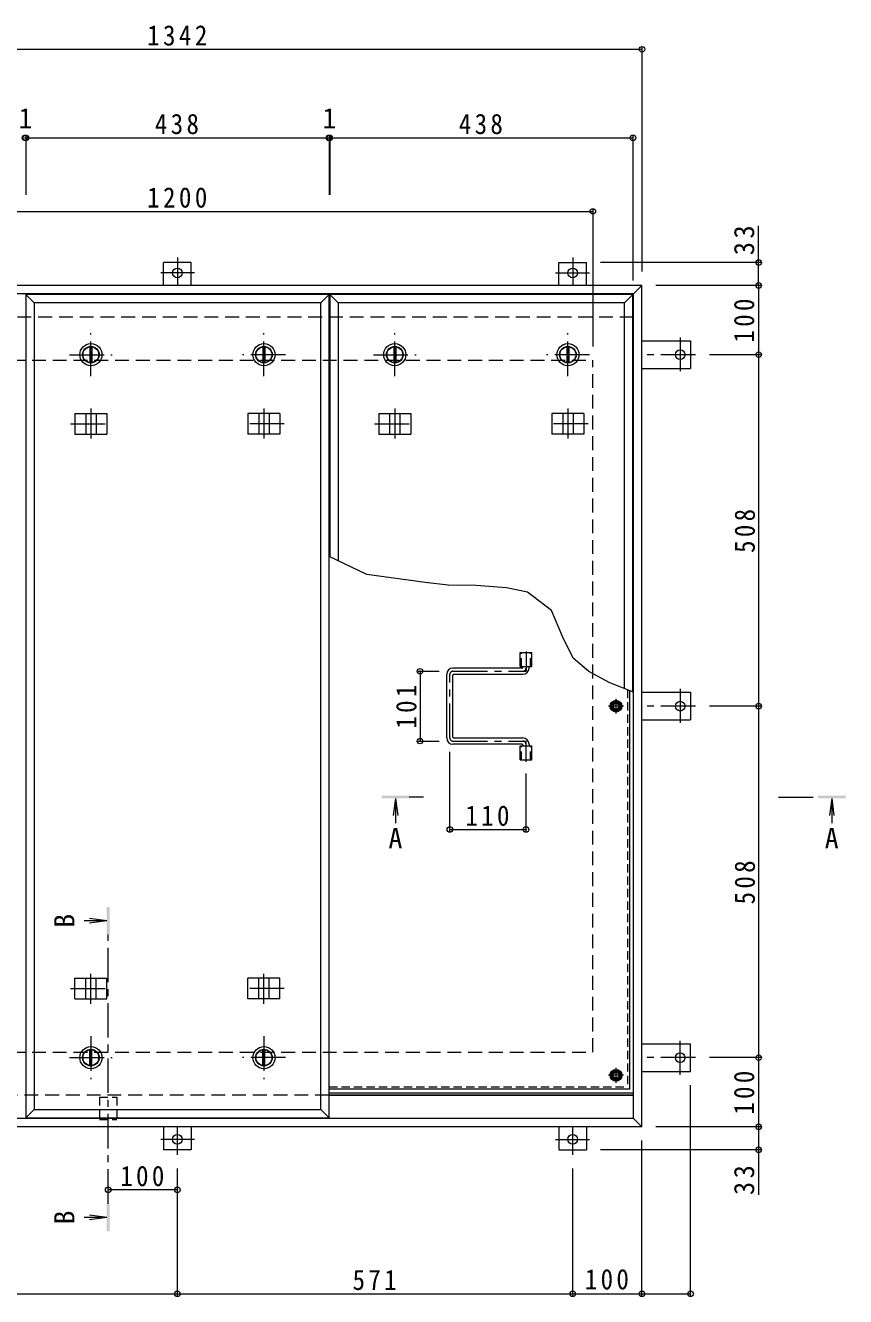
# Model space of a CAD drawing. Units: millimetres at full size, sheet at 1:10. Extents: x -2620 to 2750, y -1962 to 1705.
# Drawn here: x -1715 to -530, y -150 to 1687 of the extents above; entities that cross this region are included whole.
import ezdxf
from ezdxf.enums import TextEntityAlignment as Align

# ---------------------------------------------------------------- set-up
doc = ezdxf.new("R2010")
doc.units = ezdxf.units.MM
doc.header["$LTSCALE"] = 10
doc.header["$PDMODE"] = 32
doc.header["$PDSIZE"] = 8
for name, pattern in [('CHAIN1', [8, 5, -1, 1, -1]), ('DASHED1', [1.8, 1.2, -0.6]), ('DASHED2', [3, 2, -1])]:
    doc.linetypes.add(name, pattern=pattern)
for name, color, linetype, lineweight in [('0-1_躯体', 2, 'DASHED2', 9), ('0-2_仕上', 3, 'Continuous', 9), ('0-3_建具', 4, 'Continuous', 9), ('0-5_寸法', 4, 'Continuous', 9), ('0-6_ハッチ', 6, 'Continuous', 9), ('0-7', 5, 'Continuous', 5), ('0-A', 3, 'CHAIN1', 9), ('0-B', 2, 'Continuous', 9), ('0-C', 2, 'Continuous', 9), ('0-E', 3, 'Continuous', 9), ('0-F', 7, 'Continuous', 9)]:
    doc.layers.add(name, color=color, linetype=linetype, lineweight=lineweight)
doc.styles.add('ＭＳ ゴシック', font='')
doc.styles.get('ＭＳ ゴシック').set_extended_font_data('MS Gothic')

msp = doc.modelspace()

# ---------------------------------------------------------------- linework, layer by layer
at = {"layer": '0-1_躯体'}
for p, q in [((-836.56, 1265.62), (-2154.56, 1265.62)), ((-2095.56, 1203.62), (-895.56, 1203.62)), ((-895.56, 203.62), (-895.56, 1203.62)), ((-2095.56, 203.62), (-895.56, 203.62)), ((-1276.56, 141.62), (-2154.56, 141.62))]:
    msp.add_line(p, q, dxfattribs=at)
at = {"layer": '0-1_躯体', "linetype": 'Continuous'}
msp.add_line((-836.56, 141.62), (-1276.56, 141.62), dxfattribs=at)
at = {"layer": '0-2_仕上'}
for p, q in [((-1702.56, 1286.62), (-1714.56, 1298.62)), ((-1276.56, 1298.62), (-1714.56, 1298.62)), ((-1714.56, 1298.62), (-1714.56, 108.62)), ((-1288.56, 1286.62), (-1702.56, 1286.62)), ((-1702.56, 1286.62), (-1702.56, 120.62)), ((-1276.56, 1298.62), (-1288.56, 1286.62)), ((-1288.56, 120.62), (-1288.56, 1286.62)), ((-1276.56, 108.62), (-1276.56, 1298.62)), ((-1263.56, 1286.62), (-1275.56, 1298.62)), ((-837.56, 1298.62), (-1275.56, 1298.62)), ((-1275.56, 1298.62), (-1275.56, 919.49)), ((-849.56, 1286.62), (-1263.56, 1286.62)), ((-1263.56, 1286.62), (-1263.56, 913.78)), ((-837.56, 1298.62), (-849.56, 1286.62)), ((-849.56, 729.04), (-849.56, 1286.62)), ((-837.56, 724.39), (-837.56, 1298.62)), ((-1000.71, 761.12), (-1000.71, 781.12)), ((-1000.71, 781.12), (-983.41, 781.12)), ((-983.41, 761.12), (-983.41, 781.12)), ((-1000.71, 761.12), (-983.41, 761.12)), ((-1000.71, 626.12), (-1000.71, 646.12)), ((-1000.71, 646.12), (-983.41, 646.12)), ((-983.41, 626.12), (-983.41, 646.12)), ((-1000.71, 626.12), (-983.41, 626.12)), ((-1702.56, 120.62), (-1714.56, 108.62)), ((-1702.56, 120.62), (-1288.56, 120.62))]:
    msp.add_line(p, q, dxfattribs=at)
at = {"layer": '0-2_仕上', "linetype": 'DASHED1'}
for p, q in [((-998.41, 761.12), (-998.41, 781.12)), ((-985.71, 761.12), (-985.71, 781.12)), ((-998.41, 626.12), (-998.41, 646.12)), ((-985.71, 626.12), (-985.71, 646.12))]:
    msp.add_line(p, q, dxfattribs=at)
at = {"layer": '0-2_仕上'}
msp.add_lwpolyline([(-1714.56, 108.62), (-1276.56, 108.62), (-1288.56, 120.62)], dxfattribs=at)
at = {"layer": '0-3_建具', "color": 2}
for p, q in [((-824.56, 1311.62), (-2166.56, 1311.62)), ((-824.56, 1311.62), (-836.56, 1299.62)), ((-824.56, 95.62), (-824.56, 1311.62)), ((-836.56, 1299.62), (-2154.56, 1299.62)), ((-836.56, 107.62), (-836.56, 1299.62)), ((-836.56, 141.62), (-1276.56, 141.62)), ((-824.56, 95.62), (-2166.56, 95.62)), ((-836.56, 107.62), (-2154.56, 107.62)), ((-824.56, 95.62), (-836.56, 107.62))]:
    msp.add_line(p, q, dxfattribs=at)
at = {"layer": '0-3_建具'}
for p, q in [((-1643.65, 1126.62), (-1643.65, 1096.62)), ((-1643.65, 1126.62), (-1597.47, 1126.62)), ((-1628.06, 1126.62), (-1628.06, 1096.62)), ((-1613.06, 1126.62), (-1613.06, 1096.62)), ((-1597.47, 1126.62), (-1597.47, 1096.62)), ((-1347.47, 1126.62), (-1393.65, 1126.62)), ((-1393.65, 1126.62), (-1393.65, 1096.62)), ((-1378.06, 1126.62), (-1378.06, 1096.62)), ((-1363.06, 1126.62), (-1363.06, 1096.62)), ((-1347.47, 1126.62), (-1347.47, 1096.62)), ((-1204.65, 1126.62), (-1204.65, 1096.62)), ((-1204.65, 1126.62), (-1158.47, 1126.62)), ((-1189.06, 1126.62), (-1189.06, 1096.62)), ((-1174.06, 1126.62), (-1174.06, 1096.62)), ((-1158.47, 1126.62), (-1158.47, 1096.62)), ((-908.47, 1126.62), (-954.65, 1126.62)), ((-954.65, 1126.62), (-954.65, 1096.62)), ((-939.06, 1126.62), (-939.06, 1096.62)), ((-924.06, 1126.62), (-924.06, 1096.62)), ((-908.47, 1126.62), (-908.47, 1096.62)), ((-1643.65, 1096.62), (-1597.47, 1096.62)), ((-1347.47, 1096.62), (-1393.65, 1096.62)), ((-1204.65, 1096.62), (-1158.47, 1096.62)), ((-908.47, 1096.62), (-954.65, 1096.62)), ((-1643.65, 280.62), (-1643.65, 310.62)), ((-1643.65, 310.62), (-1597.47, 310.62)), ((-1628.06, 280.62), (-1628.06, 310.62)), ((-1613.06, 280.62), (-1613.06, 310.62)), ((-1597.47, 280.62), (-1597.47, 310.62)), ((-1347.47, 310.62), (-1393.65, 310.62)), ((-1393.65, 280.62), (-1393.65, 310.62)), ((-1378.06, 280.62), (-1378.06, 310.62)), ((-1363.06, 280.62), (-1363.06, 310.62)), ((-1347.47, 280.62), (-1347.47, 310.62)), ((-1643.65, 280.62), (-1597.47, 280.62)), ((-1347.47, 280.62), (-1393.65, 280.62))]:
    msp.add_line(p, q, dxfattribs=at)
at = {"layer": '0-3_建具', "linetype": 'CHAIN1'}
for p, q in [((-1620.56, 1133.74), (-1620.56, 1090.5)), ((-1370.56, 1133.74), (-1370.56, 1090.5)), ((-1181.56, 1133.74), (-1181.56, 1090.5)), ((-931.56, 1133.74), (-931.56, 1090.5)), ((-1649.97, 1111.62), (-1591.15, 1111.62)), ((-1341.15, 1111.62), (-1399.97, 1111.62)), ((-1210.97, 1111.62), (-1152.15, 1111.62)), ((-902.15, 1111.62), (-960.97, 1111.62)), ((-1620.56, 273.5), (-1620.56, 316.74)), ((-1370.56, 273.5), (-1370.56, 316.74)), ((-1649.97, 295.62), (-1591.15, 295.62)), ((-1341.15, 295.62), (-1399.97, 295.62))]:
    msp.add_line(p, q, dxfattribs=at)
at = {"layer": '0-5_寸法', "color": 7}
for p, q in [((-656.04, 1344.82), (-656.04, 1397.98)), ((-1221.93, 893.97), (-1276.56, 919.96)), ((-656.04, 62.42), (-656.04, -2.87))]:
    msp.add_line(p, q, dxfattribs=at)
at = {"layer": '0-5_寸法'}
for p, q in [((-1180.64, 570.16), (-1183.9, 545.38)), ((-1180.64, 570.16), (-1180.64, 534.56)), ((-1180.64, 570.16), (-1177.38, 545.38)), ((-550.5, 570.16), (-553.76, 545.38)), ((-550.5, 570.16), (-547.24, 545.38)), ((-550.5, 570.16), (-550.5, 534.56)), ((-1597.56, 393.38), (-1630.33, 393.38)), ((-1597.56, 393.38), (-1622.35, 396.64)), ((-1597.56, 393.38), (-1622.35, 390.11)), ((-1597.56, -35.47), (-1630.33, -35.47)), ((-1597.56, -35.47), (-1622.35, -32.2)), ((-1597.56, -35.47), (-1622.35, -38.73))]:
    msp.add_line(p, q, dxfattribs=at)
at = {"layer": '0-5_寸法', "linetype": 'CHAIN1'}
for p, q in [((-1140.01, 572.16), (-1160.64, 572.16)), ((-627.49, 572.16), (-570.5, 572.16)), ((-1595.56, -15.47), (-1595.56, 373.38))]:
    msp.add_line(p, q, dxfattribs=at)
at = {"layer": '0-5_寸法', "color": 7, "linetype": 'DASHED1'}
for p, q in [((-1607.86, 138.42), (-1583.26, 138.42)), ((-1583.26, 138.42), (-1583.26, 106.42))]:
    msp.add_line(p, q, dxfattribs=at)
at = {"layer": '0-5_寸法', "color": 7}
msp.add_lwpolyline([(-836.56, 724), (-871.1, 737.38), (-901.34, 753.8), (-923.91, 773.04), (-939.26, 804.49), (-955.08, 841.95), (-990.04, 868.17), (-1020.01, 874.83), (-1064.13, 878.16), (-1104.5, 878.57), (-1137.8, 882.32), (-1221.93, 893.97)], dxfattribs=at)
at = {"layer": '0-5_寸法', "color": 7, "linetype": 'DASHED1'}
msp.add_lwpolyline([(-1607.86, 138.42), (-1607.86, 106.42), (-1583.26, 106.42)], dxfattribs=at)
at = {"layer": '0-5_寸法'}
for points in [[(-1200.64, 570.16), (-1200.64, 574.16), (-1160.64, 570.16), (-1160.64, 574.16)], [(-530.5, 570.16), (-530.5, 574.16), (-570.5, 570.16), (-570.5, 574.16)], [(-1593.56, 413.38), (-1597.56, 413.38), (-1593.56, 373.38), (-1597.56, 373.38)], [(-1597.56, -55.47), (-1593.56, -55.47), (-1597.56, -15.47), (-1593.56, -15.47)]]:
    msp.add_solid(points, dxfattribs=at)
at = {"layer": '0-6_ハッチ', "linetype": 'CHAIN1'}
for p, q in [((-992.06, 782.5), (-992.06, 754.12)), ((-1097.55, 754.12), (-992.06, 754.12)), ((-1102.06, 657.63), (-1102.06, 749.61)), ((-1097.55, 653.12), (-992.06, 653.12)), ((-992.06, 623.23), (-992.06, 653.12))]:
    msp.add_line(p, q, dxfattribs=at)
at = {"layer": '0-6_ハッチ'}
for p, q in [((-997.56, 758.62), (-1097.56, 758.62)), ((-996.56, 759.62), (-996.56, 761.12)), ((-987.56, 758.62), (-987.56, 761.12)), ((-1106.56, 657.62), (-1106.56, 749.62)), ((-1097.56, 658.62), (-1097.56, 748.62)), ((-1096.56, 749.62), (-996.56, 749.62)), ((-997.56, 648.62), (-1097.56, 648.62)), ((-1096.56, 657.62), (-996.56, 657.62)), ((-996.56, 647.62), (-996.56, 646.12)), ((-987.56, 648.62), (-987.56, 646.12)), ((-1276.56, 144.62), (-836.56, 144.62)), ((-1276.56, 141.62), (-836.56, 141.62))]:
    msp.add_line(p, q, dxfattribs=at)
for centre, radius, start, end in [((-1097.56, 749.62), 9, 90, 180), ((-997.56, 759.62), 1, 270, 0), ((-996.56, 758.62), 9, 270, 0), ((-1096.56, 748.62), 1, 90, 180), ((-1097.56, 657.62), 9, 180, 270), ((-1096.56, 658.62), 1, 180, 270), ((-997.56, 647.62), 1, 0, 90), ((-996.56, 648.62), 9, 0, 90)]:
    msp.add_arc(centre, radius, start, end, dxfattribs=at)
at = {"layer": '0-6_ハッチ', "linetype": 'CHAIN1'}
for centre, radius, start, end in [((-1097.55, 749.61), 4.51, 90, 180), ((-996.56, 758.62), 4.5, 270.29569, 0), ((-1097.55, 657.63), 4.51, 180, 270), ((-996.56, 648.62), 4.5, 0, 89.70431)]:
    msp.add_arc(centre, radius, start, end, dxfattribs=at)
at = {"layer": '0-7'}
for centre, radius in [((-862.06, 703.62), 5), ((-862.06, 703.62), 4.19), ((-862.06, 170.12), 5), ((-862.06, 170.12), 4.19)]:
    msp.add_circle(centre, radius, dxfattribs=at)
at = {"layer": '0-A', "linetype": 'DASHED1'}
for p in [(-845.26, 727.37), (-1276.56, 153.32)]:
    msp.add_line(p, (-845.26, 153.32), dxfattribs=at)
at = {"layer": '0-A', "linetype": 'Continuous'}
for q in [(-842.06, 726.13), (-1276.56, 150.12)]:
    msp.add_line((-842.06, 150.12), q, dxfattribs=at)
at = {"layer": '0-A'}
for p, q in [((-851.38, 703.62), (-872.74, 703.62)), ((-862.06, 692.94), (-862.06, 714.3)), ((-851.38, 170.12), (-872.74, 170.12)), ((-862.06, 159.44), (-862.06, 180.8))]:
    msp.add_line(p, q, dxfattribs=at)
at = {"layer": '0-B'}
for p, q in [((-869.56, 703.62), (-865.81, 710.12)), ((-869.56, 703.62), (-865.81, 697.12)), ((-865.81, 710.12), (-858.31, 710.12)), ((-854.56, 703.62), (-858.31, 710.12)), ((-854.56, 703.62), (-858.31, 697.12)), ((-865.81, 697.12), (-858.31, 697.12)), ((-869.56, 170.12), (-865.81, 176.62)), ((-865.81, 176.62), (-858.31, 176.62)), ((-854.56, 170.12), (-858.31, 176.62)), ((-854.56, 170.12), (-858.31, 163.62))]:
    msp.add_line(p, q, dxfattribs=at)
msp.add_lwpolyline([(-869.56, 170.12), (-865.81, 163.62), (-858.31, 163.62)], dxfattribs=at)
for centre, radius in [((-862.06, 703.62), 8.5), ((-862.06, 703.62), 6.5), ((-862.06, 170.12), 8.5), ((-862.06, 170.12), 6.5)]:
    msp.add_circle(centre, radius, dxfattribs=at)
at = {"layer": '0-C', "linetype": 'CHAIN1'}
for p, q in [((-1620.56, 1180.62), (-1620.56, 1242.62)), ((-1370.56, 1180.62), (-1370.56, 1242.62)), ((-1181.56, 1180.62), (-1181.56, 1242.62)), ((-931.56, 1180.62), (-931.56, 1242.62)), ((-1651.56, 1211.62), (-1589.56, 1211.62)), ((-1339.56, 1211.62), (-1401.56, 1211.62)), ((-1212.56, 1211.62), (-1150.56, 1211.62)), ((-900.56, 1211.62), (-962.56, 1211.62)), ((-1620.56, 226.62), (-1620.56, 164.62)), ((-1370.56, 226.62), (-1370.56, 164.62)), ((-1651.56, 195.62), (-1589.56, 195.62)), ((-1339.56, 195.62), (-1401.56, 195.62))]:
    msp.add_line(p, q, dxfattribs=at)
at = {"layer": '0-C'}
for p, q in [((-1622.06, 1223.02), (-1622.06, 1200.22)), ((-1619.06, 1223.02), (-1619.06, 1200.22)), ((-1372.06, 1223.02), (-1372.06, 1200.22)), ((-1369.06, 1223.02), (-1369.06, 1200.22)), ((-1183.06, 1223.02), (-1183.06, 1200.22)), ((-1180.06, 1223.02), (-1180.06, 1200.22)), ((-933.06, 1223.02), (-933.06, 1200.22)), ((-930.06, 1223.02), (-930.06, 1200.22)), ((-1622.06, 184.22), (-1622.06, 207.02)), ((-1619.06, 184.22), (-1619.06, 207.02)), ((-1372.06, 184.22), (-1372.06, 207.02)), ((-1369.06, 184.22), (-1369.06, 207.02))]:
    msp.add_line(p, q, dxfattribs=at)
for centre, radius in [((-1620.56, 1211.62), 16), ((-1620.56, 1211.62), 12), ((-1620.56, 1211.62), 11.5), ((-1370.56, 1211.62), 16), ((-1370.56, 1211.62), 12), ((-1370.56, 1211.62), 11.5), ((-1181.56, 1211.62), 16), ((-1181.56, 1211.62), 12), ((-1181.56, 1211.62), 11.5), ((-931.56, 1211.62), 16), ((-931.56, 1211.62), 12), ((-931.56, 1211.62), 11.5), ((-1620.56, 195.62), 16), ((-1620.56, 195.62), 12), ((-1620.56, 195.62), 11.5), ((-1370.56, 195.62), 16), ((-1370.56, 195.62), 12), ((-1370.56, 195.62), 11.5)]:
    msp.add_circle(centre, radius, dxfattribs=at)
at = {"layer": '0-E'}
for p, q in [((-1475.56, 1344.82), (-1515.56, 1344.82)), ((-1515.56, 1311.62), (-1515.56, 1344.82)), ((-1475.56, 1311.62), (-1475.56, 1344.82)), ((-944.56, 1344.82), (-904.56, 1344.82)), ((-944.56, 1311.62), (-944.56, 1344.82)), ((-904.56, 1311.62), (-904.56, 1344.82)), ((-824.56, 1231.62), (-754.36, 1231.62)), ((-754.36, 1231.62), (-754.36, 1191.62)), ((-824.56, 1191.62), (-754.36, 1191.62)), ((-824.56, 723.62), (-754.36, 723.62)), ((-754.36, 723.62), (-754.36, 683.62)), ((-824.56, 683.62), (-754.36, 683.62)), ((-824.56, 215.62), (-754.36, 215.62)), ((-754.36, 175.62), (-754.36, 215.62)), ((-824.56, 175.62), (-754.36, 175.62)), ((-1515.56, 95.62), (-1515.56, 62.42)), ((-1475.56, 95.62), (-1475.56, 62.42)), ((-944.56, 95.62), (-944.56, 62.42)), ((-904.56, 95.62), (-904.56, 62.42)), ((-1475.56, 62.42), (-1515.56, 62.42)), ((-944.56, 62.42), (-904.56, 62.42))]:
    msp.add_line(p, q, dxfattribs=at)
at = {"layer": '0-E', "linetype": 'CHAIN1'}
for p, q in [((-1495.56, 1351.98), (-1495.56, 1311.82)), ((-924.56, 1351.98), (-924.56, 1311.82)), ((-1470.72, 1329.82), (-1519.61, 1329.82)), ((-949.4, 1329.82), (-900.51, 1329.82)), ((-769.36, 1236.46), (-769.36, 1187.57)), ((-747.2, 1211.62), (-824.56, 1211.62)), ((-769.36, 728.46), (-769.36, 679.57)), ((-747.2, 703.62), (-824.56, 703.62)), ((-769.36, 170.78), (-769.36, 219.67)), ((-747.2, 195.62), (-824.56, 195.62)), ((-1495.56, 55.26), (-1495.56, 95.42)), ((-924.56, 55.26), (-924.56, 95.42)), ((-1470.72, 77.42), (-1519.61, 77.42)), ((-949.4, 77.42), (-900.51, 77.42))]:
    msp.add_line(p, q, dxfattribs=at)
at = {"layer": '0-E'}
for centre in [(-1495.56, 1329.82), (-924.56, 1329.82), (-769.36, 1211.62), (-769.36, 703.62), (-769.36, 195.62), (-1495.56, 77.42), (-924.56, 77.42)]:
    msp.add_circle(centre, 7, dxfattribs=at)
at = {"layer": '0-F'}
for p, q in [((-824.56, 1656.01), (-824.56, 1331.62)), ((-2166.56, 1653.01), (-824.56, 1653.01)), ((-1715.56, 1525.02), (-1714.56, 1525.02)), ((-1714.56, 1528.02), (-1714.56, 1442.61)), ((-1714.56, 1525.02), (-1276.56, 1525.02)), ((-1276.56, 1528.02), (-1276.56, 1442.61)), ((-1276.56, 1525.02), (-1275.56, 1525.02)), ((-1275.56, 1528.02), (-1275.56, 1442.61)), ((-1275.56, 1525.02), (-837.56, 1525.02)), ((-837.56, 1528.02), (-837.56, 1318.62)), ((-2095.56, 1418.74), (-895.56, 1418.74)), ((-895.56, 1421.74), (-895.56, 1223.62)), ((-653.04, 1344.82), (-884.56, 1344.82)), ((-656.04, 1311.62), (-656.04, 1344.82)), ((-653.04, 1311.62), (-804.56, 1311.62)), ((-656.04, 1311.62), (-656.04, 1211.62)), ((-653.04, 1211.62), (-727.2, 1211.62)), ((-656.04, 1211.62), (-656.04, 703.62)), ((-1148.03, 754.12), (-1117.55, 754.12)), ((-1145.03, 754.12), (-1145.03, 653.12)), ((-653.04, 703.62), (-727.2, 703.62)), ((-656.04, 703.62), (-656.04, 195.62)), ((-1148.03, 653.12), (-1117.55, 653.12)), ((-1102.06, 522.32), (-1102.06, 637.63)), ((-992.06, 522.32), (-992.06, 606.12)), ((-1102.06, 525.32), (-992.06, 525.32)), ((-653.04, 195.62), (-727.2, 195.62)), ((-656.04, 195.62), (-656.04, 95.62)), ((-754.36, -148.72), (-754.36, 155.62)), ((-653.04, 95.62), (-804.56, 95.62)), ((-656.04, 95.62), (-656.04, 62.42)), ((-824.56, -148.72), (-824.56, 75.62)), ((-653.04, 62.42), (-884.56, 62.42)), ((-1495.56, -148.72), (-1495.56, 35.26)), ((-924.56, -148.72), (-924.56, 35.26)), ((-1495.56, 4.5), (-1595.56, 4.5)), ((-2066.56, -145.72), (-1495.56, -145.72)), ((-1495.56, -145.72), (-924.56, -145.72)), ((-924.56, -145.72), (-824.56, -145.72)), ((-824.56, -145.72), (-754.36, -145.72))]:
    msp.add_line(p, q, dxfattribs=at)
for p in [(-824.56, 1653.01), (-1715.56, 1525.02), (-1714.56, 1525.02), (-1276.56, 1525.02), (-1275.56, 1525.02), (-837.56, 1525.02), (-895.56, 1418.74), (-656.04, 1344.82), (-656.04, 1311.62), (-656.04, 1211.62), (-1145.03, 754.12), (-656.04, 703.62), (-1145.03, 653.12), (-1102.06, 525.32), (-992.06, 525.32), (-656.04, 195.62), (-656.04, 95.62), (-656.04, 62.42), (-1595.56, 4.5), (-1495.56, 4.5), (-1495.56, -145.72), (-924.56, -145.72), (-824.56, -145.72), (-754.36, -145.72)]:
    msp.add_point(p, dxfattribs=at)

# ---------------------------------------------------------------- texts
at = {"layer": '0-5_寸法', "color": 2, "style": 'ＭＳ ゴシック'}
for p in [(-1190.64, 489.47), (-560.5, 489.47)]:
    msp.add_text('A', height=29.33, dxfattribs=at).set_placement(p, align=Align.BOTTOM_LEFT)
for p in [(-1635.43, 383.38), (-1635.43, -45.47)]:
    msp.add_text('B', height=29.33, rotation=90, dxfattribs=at).set_placement(p, align=Align.BOTTOM_LEFT)
at = {"layer": '0-F', "color": 2, "style": 'ＭＳ ゴシック'}
for p in [(-1725.06, 1530.02), (-1286.06, 1530.02)]:
    msp.add_text('1', height=29.33, dxfattribs=at).set_placement(p, align=Align.BOTTOM_LEFT)
at = {"layer": '0-F', "color": 2, "char_height": 29.33, "attachment_point": 7, "style": 'ＭＳ ゴシック'}
for s, insert in [('\\T1.28;\\W0.9;1342', (-1539.31, 1658.01)), ('\\T1.27;\\W0.9;438', (-1528.06, 1530.02)), ('\\T1.27;\\W0.9;438', (-1089.06, 1530.02)), ('\\T1.28;\\W0.9;1200', (-1539.31, 1423.74)), ('\\T1.27;\\W0.9;110', (-1079.56, 530.32)), ('\\T1.27;\\W0.9;100', (-1578.06, 9.5)), ('\\T1.27;\\W0.9;571', (-1242.56, -140.72)), ('\\T1.27;\\W0.9;100', (-907.06, -139.72))]:
    msp.add_mtext(s, dxfattribs=dict(at, insert=insert))
at = {"layer": '0-F', "color": 2, "char_height": 29.33, "attachment_point": 7, "rotation": 90, "style": 'ＭＳ ゴシック'}
for s, insert in [('\\T1.27;\\W0.95;33', (-662.04, 1355.48)), ('\\T1.27;\\W0.9;100', (-662.04, 1229.12)), ('\\T1.27;\\W0.9;508', (-661.04, 925.12)), ('\\T1.27;\\W0.9;101', (-1150.03, 671.12)), ('\\T1.27;\\W0.9;508', (-661.04, 417.12)), ('\\T1.27;\\W0.9;100', (-662.04, 113.12)), ('\\T1.27;\\W0.95;33', (-662.04, -2.87))]:
    msp.add_mtext(s, dxfattribs=dict(at, insert=insert))

doc.saveas('drawing.dxf')
